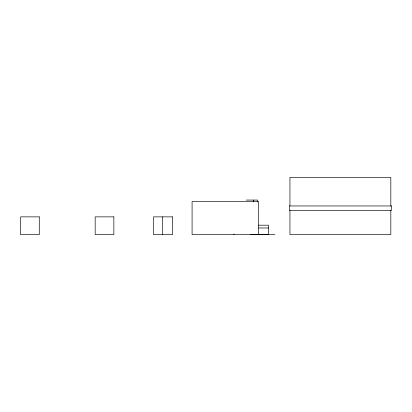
<?xml version="1.0" encoding="UTF-8"?>
<svg xmlns="http://www.w3.org/2000/svg" width="412" height="412" viewBox="0 0 412 412"><rect width="100%" height="100%" fill="white"/><g stroke="black" fill="none" stroke-linecap="round" stroke-linejoin="round"><path stroke-width="0.62" d="M250.635 234.608L268.562 234.418M246.242 200.072L257.479 200.072L257.479 201.978M258.592 225.194L268.562 225.194L268.562 234.608M258.592 227.975L268.562 227.975M274.948 234.608L192.085 234.608L192.085 201.525L258.602 201.525L258.602 234.608M390.823 205.959L390.823 177.392L289.945 177.392L289.945 205.959M390.823 210.517L390.823 234.608L289.945 234.608L289.945 210.517M253.607 200.072L253.607 201.973M233.975 234.031L233.975 234.608M162.637 216.867L162.637 234.608M391.4 205.959L289.368 205.959L289.368 210.517L391.4 210.517L391.4 205.959M39.284 216.867L20.6 216.867L20.6 234.608L39.284 234.608L39.284 216.867M113.856 216.867L95.172 216.867L95.172 234.608L113.856 234.608L113.856 216.867M172.556 216.867L153.506 216.867L153.506 234.608L172.556 234.608L172.556 216.867"/></g></svg>
